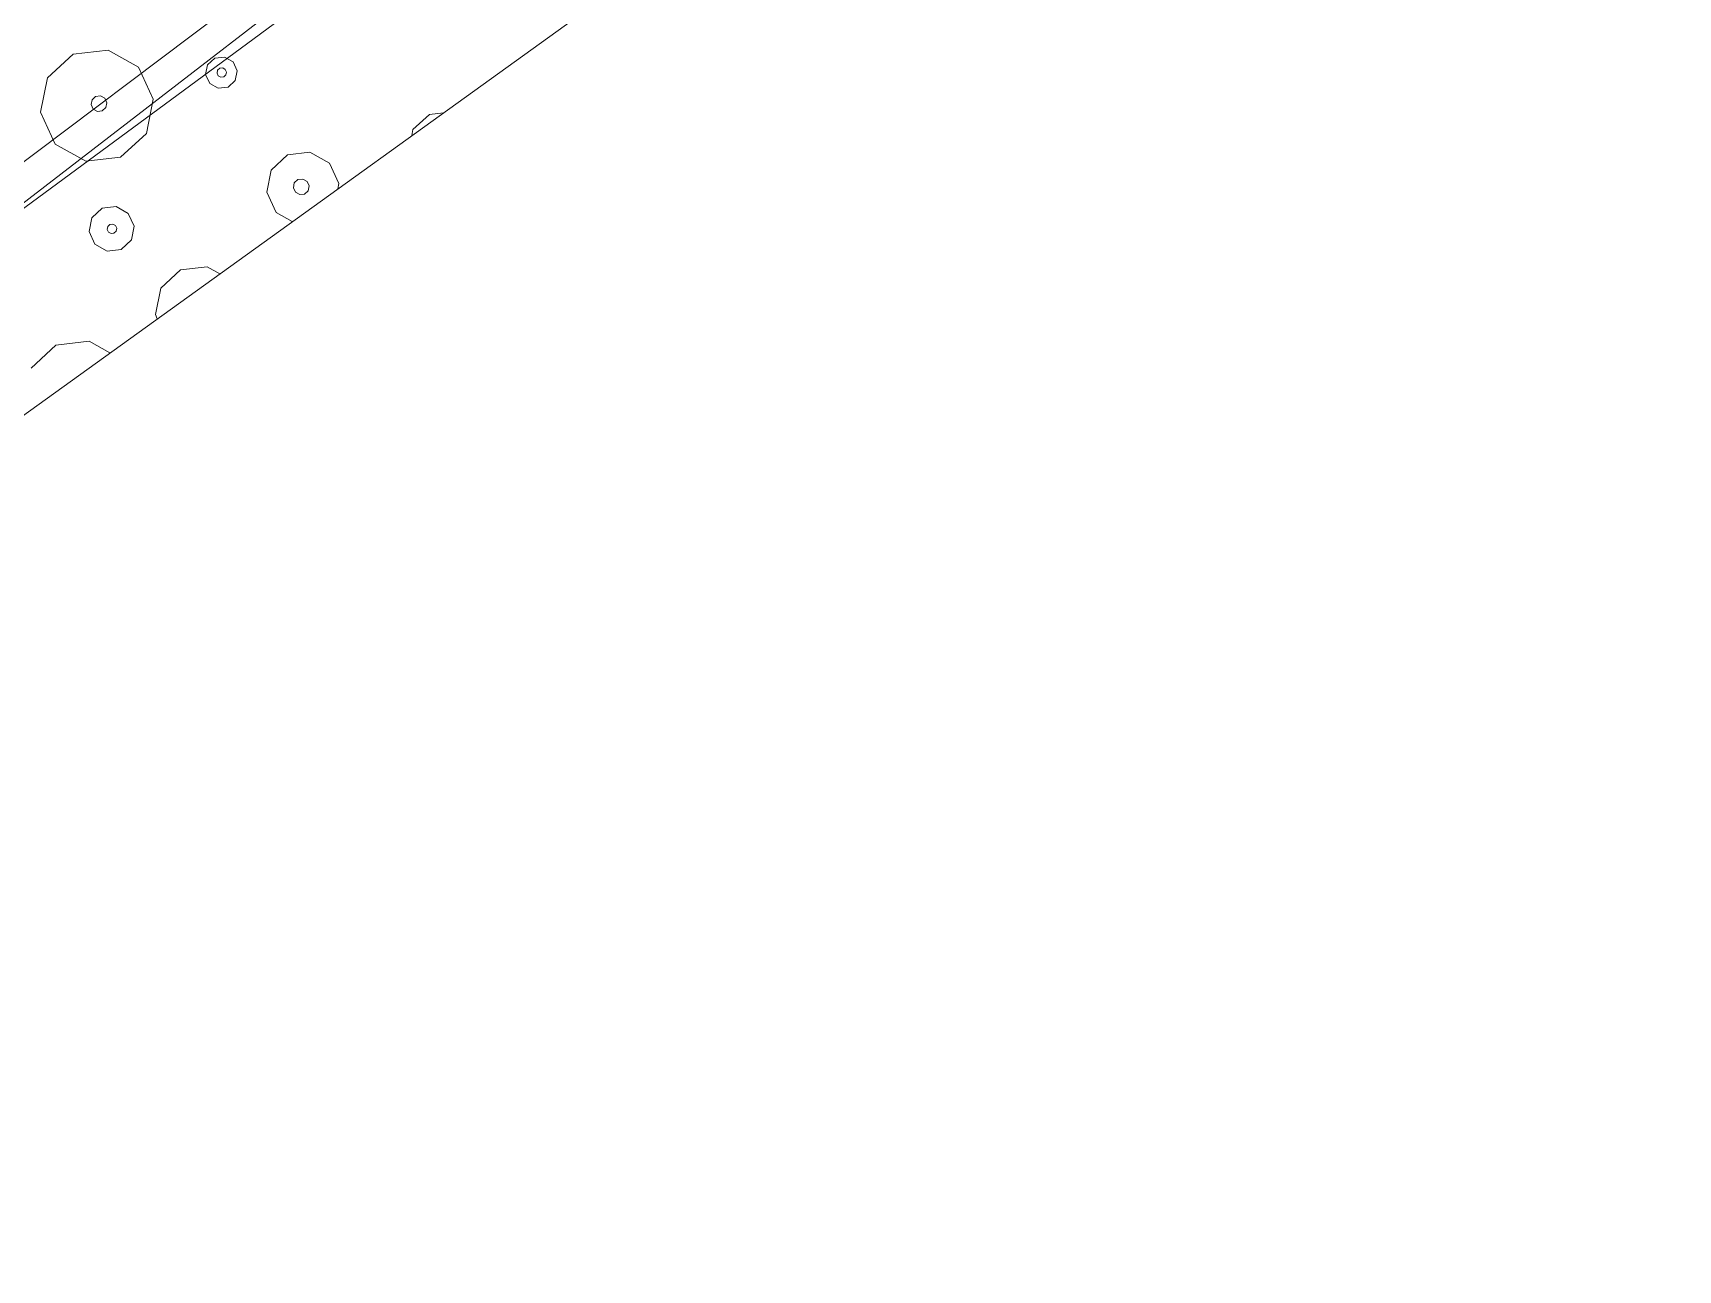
# Model space of a CAD drawing. Header units: metres. Extents: x -2858 to 512, y -1995 to 1252.
# Drawn here: x -549.55 to -543.74, y 353.29 to 357.65 of the extents above; entities that cross this region are included whole.
import ezdxf

# ---------------------------------------------------------------- set-up
doc = ezdxf.new("R2010")
doc.units = ezdxf.units.M
doc.layers.add('Calque commun', color=7, linetype='Continuous')
doc.layers.add('Calque7', color=7, linetype='Continuous')

# ---------------------------------------------------------------- blocks, each defined once
blk = doc.blocks.new('geometrebondepartleger')
at = {"layer": 'Calque7', "color": 1, "linetype": 'Continuous', "lineweight": 9}
blk.add_polyline3d([(141.2008, 124.9129, 79), (146.0805, 124.0046, 79), (151.5015, 122.9015, 79), (157.3363, 121.7891, 79), (165.9825, 119.9858, 79), (155.3815, 121.9588, 79), (170.0435, 119.0562, 79)], dxfattribs=at)
blk = doc.blocks.new('pattern')
at = {"layer": 'Calque commun', "color": 54, "linetype": 'Continuous', "lineweight": 9}
for p, q in [((93.8465, 109.6553), (93.8091, 109.6883)), ((93.9252, 109.6478), (93.8465, 109.6553)), ((93.9437, 109.6587), (93.9252, 109.6478)), ((94.2106, 109.5073), (94.242, 109.5799)), ((94.242, 109.5799), (94.2582, 109.5895)), ((94.2278, 109.4301), (94.2106, 109.5073)), ((94.311, 109.4915), (94.3179, 109.5074)), ((94.3179, 109.5074), (94.3328, 109.5162)), ((94.3328, 109.5162), (94.35, 109.5145)), ((94.35, 109.5145), (94.363, 109.5031)), ((94.363, 109.5031), (94.3667, 109.4862)), ((94.4511, 109.547), (94.4654, 109.483)), ((94.3147, 109.4746), (94.311, 109.4915)), ((94.3277, 109.4631), (94.3147, 109.4746)), ((94.3449, 109.4615), (94.3277, 109.4631)), ((94.3598, 109.4703), (94.3449, 109.4615)), ((94.3667, 109.4862), (94.3598, 109.4703)), ((94.4654, 109.483), (94.4339, 109.4105)), ((94.7705, 109.4298), (94.7595, 109.4792)), ((94.2871, 109.3778), (94.2278, 109.4301)), ((94.4339, 109.4105), (94.3658, 109.3702)), ((94.8417, 109.3669), (94.7705, 109.4298)), ((95.0179, 109.4062), (94.9362, 109.3579)), ((95.0243, 109.4209), (95.0179, 109.4062)), ((94.3658, 109.3702), (94.2871, 109.3778)), ((94.9362, 109.3579), (94.8417, 109.3669)), ((95.2438, 109.2949), (95.2256, 109.3766)), ((95.3327, 109.2164), (95.2438, 109.2949)), ((95.4509, 109.2051), (95.3327, 109.2164)), ((94.8355, 109.1422), (94.8781, 109.1674)), ((94.8781, 109.1674), (94.9273, 109.1627)), ((94.9273, 109.1627), (94.9644, 109.13)), ((94.8159, 109.0969), (94.8355, 109.1422)), ((94.8266, 109.0486), (94.8159, 109.0969)), ((94.8781, 109.0917), (94.8822, 109.1013)), ((94.8822, 109.1013), (94.8911, 109.1065)), ((94.8911, 109.1065), (94.9015, 109.1056)), ((94.9015, 109.1056), (94.9093, 109.0987)), ((94.9093, 109.0987), (94.9115, 109.0886)), ((94.9644, 109.13), (94.9752, 109.0817)), ((94.171, 109.0156), (94.1848, 109.0474)), ((94.1848, 109.0474), (94.2146, 109.065)), ((94.2146, 109.065), (94.2491, 109.0617)), ((94.2491, 109.0617), (94.275, 109.0388)), ((94.275, 109.0388), (94.2825, 109.005)), ((94.8637, 109.0159), (94.8266, 109.0486)), ((94.8803, 109.0816), (94.8781, 109.0917)), ((94.8881, 109.0747), (94.8803, 109.0816)), ((94.8984, 109.0738), (94.8881, 109.0747)), ((94.9074, 109.079), (94.8984, 109.0738)), ((94.9115, 109.0886), (94.9074, 109.079)), ((94.9555, 109.0363), (94.9129, 109.0112)), ((94.9752, 109.0817), (94.9555, 109.0363)), ((94.1786, 108.9818), (94.171, 109.0156)), ((94.2045, 108.9589), (94.1786, 108.9818)), ((94.2088, 109.0128), (94.2129, 109.0223)), ((94.2111, 109.0026), (94.2088, 109.0128)), ((94.2188, 108.9958), (94.2111, 109.0026)), ((94.2129, 109.0223), (94.2219, 109.0276)), ((94.2292, 108.9948), (94.2188, 108.9958)), ((94.2219, 109.0276), (94.2322, 109.0266)), ((94.2381, 109.0001), (94.2292, 108.9948)), ((94.2322, 109.0266), (94.24, 109.0197)), ((94.2422, 109.0096), (94.2381, 109.0001)), ((94.24, 109.0197), (94.2422, 109.0096)), ((94.2825, 109.005), (94.2688, 108.9733)), ((94.9129, 109.0112), (94.8637, 109.0159)), ((94.2389, 108.9557), (94.2045, 108.9589)), ((94.2688, 108.9733), (94.2389, 108.9557)), ((94.4565, 108.893), (94.5629, 108.9559)), ((94.5629, 108.9559), (94.686, 108.9442)), ((94.686, 108.9442), (94.7786, 108.8624)), ((94.4073, 108.7796), (94.4565, 108.893)), ((94.7786, 108.8624), (94.8055, 108.7417)), ((94.4342, 108.659), (94.4073, 108.7796)), ((94.5685, 108.7639), (94.5754, 108.7798)), ((94.5723, 108.747), (94.5685, 108.7639)), ((94.5853, 108.7356), (94.5723, 108.747)), ((94.5754, 108.7798), (94.5903, 108.7886)), ((94.5903, 108.7886), (94.6076, 108.7869)), ((94.6076, 108.7869), (94.6205, 108.7755)), ((94.6243, 108.7586), (94.6174, 108.7427)), ((94.6205, 108.7755), (94.6243, 108.7586)), ((94.6025, 108.7339), (94.5853, 108.7356)), ((94.6174, 108.7427), (94.6025, 108.7339)), ((94.8055, 108.7417), (94.7564, 108.6283)), ((94.5269, 108.5772), (94.4342, 108.659)), ((94.7564, 108.6283), (94.6499, 108.5655)), ((94.6499, 108.5655), (94.5269, 108.5772))]:
    blk.add_line(p, q, dxfattribs=at)
at = {"layer": 'Calque commun', "color": 7, "linetype": 'Continuous', "lineweight": 9}
mesh = blk.add_polyface(dxfattribs=at)
corners = [(70.8497, 113.5412), (53.8349, 19.1692), (74.7282, 106.3237), (76.0435, 113.5984), (74.769, 106.1763), (58.8077, 18.2701), (114.1703, 105.207), (114.1703, 98.5387)]
mesh.append_faces([[corners[k] for k in face] for face in [(3, 4, 6)]], dxfattribs={"vtx0": -1, "vtx1": -1, "color": 7})
mesh.append_faces([[corners[k] for k in face] for face in [(3, 2, 4)]], dxfattribs={"vtx0": -1, "vtx2": -1, "color": 7})
mesh.append_faces([[corners[k] for k in face] for face in [(5, 2, 1)]], dxfattribs={"vtx1": -1, "color": 7})
mesh.append_faces([[corners[k] for k in face] for face in [(0, 1, 2), (3, 0, 2)]], dxfattribs={"vtx1": -1, "vtx2": -1, "color": 7})
mesh.append_faces([[corners[k] for k in face] for face in [(4, 7, 6)]], dxfattribs={"vtx2": -1, "color": 7})

msp = doc.modelspace()

# ---------------------------------------------------------------- block references
at = {"layer": 'Calque commun', "color": 0, "linetype": 'ByBlock', "lineweight": -2, "rotation": 228.1617603435354}
for name, p in [('geometrebondepartleger', (-528.8356, 560.3039)), ('pattern', (-567.2453, 500.4263))]:
    msp.add_blockref(name, p, dxfattribs=at)

doc.saveas('drawing.dxf')
